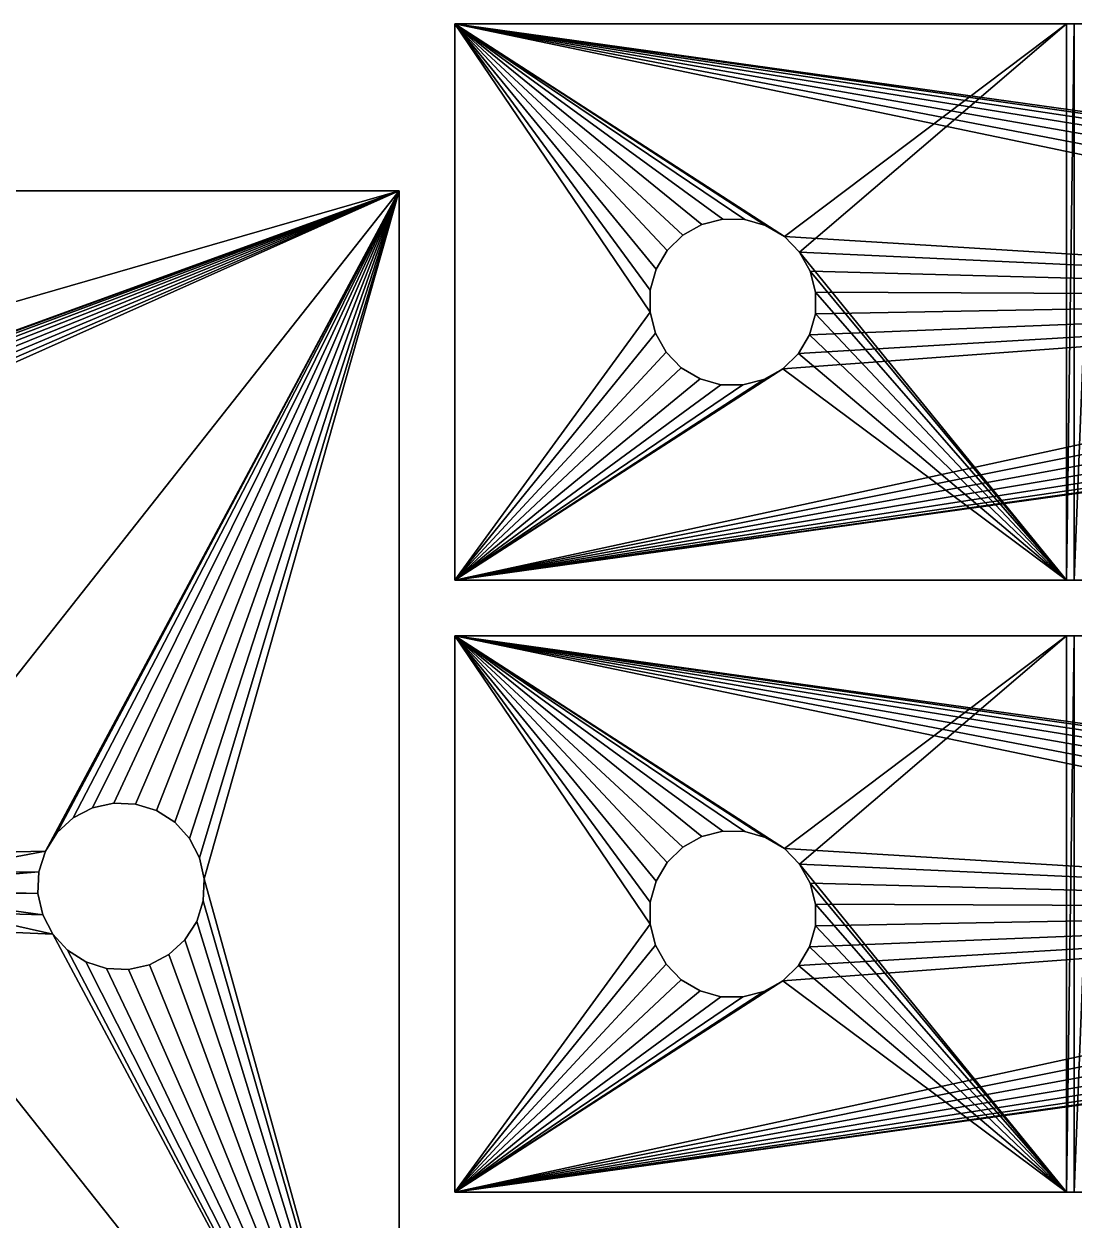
# Model space of a CAD drawing. Header units: metres. Extents: x 0 to 683, y 0 to 667.
# Drawn here: x 172.25 to 191.14, y 388.27 to 409.77 of the extents above; entities that cross this region are included whole.
import ezdxf

# ---------------------------------------------------------------- set-up
doc = ezdxf.new("R2010")
doc.units = ezdxf.units.M

msp = doc.modelspace()

# ---------------------------------------------------------------- meshes
at = {"layer": 'porca'}
mesh = msp.add_polyface(dxfattribs=at)
corners = [(179, 406.769, -10), (144, 406.769, 0), (179, 406.769, 0), (144, 406.769, -10)]
mesh.append_faces([[corners[k] for k in face] for face in [(0, 1, 2), (1, 0, 3)]], dxfattribs={"vtx0": -1})
mesh = msp.add_polyface(dxfattribs=at)
corners = [(144, 406.769, -10), (147.523, 394.532, -10), (144, 381.769, -10), (147.642, 394.905, -10), (147.853, 395.235, -10), (148.142, 395.499, -10), (148.489, 395.679, -10), (179, 406.769, -10), (147.505, 394.14, -10), (148.872, 395.763, -10), (149.263, 395.745, -10), (149.636, 395.627, -10), (149.966, 395.416, -10), (150.23, 395.127, -10), (150.41, 394.779, -10), (150.495, 394.397, -10), (172.64, 394.902, -10), (172.523, 394.529, -10), (172.506, 394.137, -10), (172.851, 395.232, -10), (173.139, 395.497, -10), (173.487, 395.678, -10), (173.869, 395.763, -10), (174.26, 395.746, -10), (174.634, 395.628, -10), (174.964, 395.418, -10), (175.228, 395.129, -10), (175.409, 394.782, -10), (175.494, 394.4, -10), (148.364, 392.91, -10), (179, 381.769, -10), (148.034, 393.121, -10), (147.77, 393.41, -10), (147.59, 393.758, -10), (148.737, 392.792, -10), (149.128, 392.774, -10), (149.511, 392.858, -10), (149.858, 393.038, -10), (150.147, 393.302, -10), (150.358, 393.632, -10), (150.477, 394.006, -10), (172.772, 393.408, -10), (172.591, 393.755, -10), (173.036, 393.119, -10), (173.366, 392.909, -10), (173.74, 392.791, -10), (174.131, 392.774, -10), (174.513, 392.859, -10), (174.861, 393.04, -10), (175.149, 393.305, -10), (175.36, 393.635, -10), (175.477, 394.009, -10)]
mesh.append_faces([[corners[k] for k in face] for face in [(0, 1, 2), (1, 0, 3), (3, 0, 4), (4, 0, 5), (5, 0, 6), (6, 7, 9), (9, 7, 10), (10, 7, 11), (11, 7, 12), (12, 7, 13), (13, 7, 14), (14, 7, 15), (16, 7, 19), (19, 7, 20), (20, 7, 21), (21, 7, 22), (22, 7, 23), (23, 7, 24), (24, 7, 25), (25, 7, 26), (26, 7, 27), (27, 7, 28), (2, 29, 30), (29, 2, 31), (31, 2, 32), (32, 2, 33), (33, 2, 8), (41, 15, 42), (42, 15, 18), (30, 28, 7)]], dxfattribs={"vtx0": -1, "vtx1": -1})
mesh.append_faces([[corners[k] for k in face] for face in [(15, 7, 16), (30, 15, 41)]], dxfattribs={"vtx0": -1, "vtx1": -1, "vtx2": -1})
mesh.append_faces([[corners[k] for k in face] for face in [(6, 0, 7), (2, 1, 8), (15, 16, 17), (15, 17, 18), (30, 29, 34), (30, 34, 35), (30, 35, 36), (30, 36, 37), (30, 37, 38), (30, 38, 39), (30, 39, 40), (30, 40, 15), (30, 41, 43), (30, 43, 44), (30, 44, 45), (30, 45, 46), (30, 46, 47), (30, 47, 48), (30, 48, 49), (30, 49, 50), (30, 50, 51), (30, 51, 28)]], dxfattribs={"vtx0": -1, "vtx2": -1})
mesh = msp.add_polyface(dxfattribs=at)
corners = [(144, 381.769, 0), (147.59, 393.758, 0), (144, 406.769, 0), (147.77, 393.41, 0), (148.034, 393.121, 0), (148.364, 392.91, 0), (157.924, 387.784, 0), (179, 381.769, 0), (147.505, 394.14, 0), (148.737, 392.792, 0), (149.128, 392.774, 0), (149.511, 392.858, 0), (149.858, 393.038, 0), (150.147, 393.302, 0), (150.358, 393.632, 0), (150.477, 394.006, 0), (150.495, 394.397, 0), (154.199, 394.236, 0), (165.374, 387.784, 0), (169.099, 394.236, 0), (172.772, 393.408, 0), (172.591, 393.755, 0), (172.506, 394.137, 0), (173.036, 393.119, 0), (173.366, 392.909, 0), (173.74, 392.791, 0), (174.131, 392.774, 0), (174.513, 392.859, 0), (174.861, 393.04, 0), (175.149, 393.305, 0), (175.36, 393.635, 0), (175.477, 394.009, 0), (175.494, 394.4, 0), (157.924, 400.688, 0), (179, 406.769, 0), (148.142, 395.499, 0), (147.853, 395.235, 0), (147.642, 394.905, 0), (147.523, 394.532, 0), (148.489, 395.679, 0), (148.872, 395.763, 0), (149.263, 395.745, 0), (149.636, 395.627, 0), (149.966, 395.416, 0), (150.23, 395.127, 0), (150.41, 394.779, 0), (165.374, 400.688, 0), (172.64, 394.902, 0), (172.523, 394.529, 0), (172.851, 395.232, 0), (173.139, 395.497, 0), (173.487, 395.678, 0), (173.869, 395.763, 0), (174.26, 395.746, 0), (174.634, 395.628, 0), (174.964, 395.418, 0), (175.228, 395.129, 0), (175.409, 394.782, 0)]
mesh.append_faces([[corners[k] for k in face] for face in [(0, 1, 2), (1, 0, 3), (3, 0, 4), (4, 0, 5), (5, 6, 9), (9, 6, 10), (10, 6, 11), (11, 6, 12), (12, 6, 13), (13, 6, 14), (14, 6, 15), (15, 6, 16), (6, 7, 18), (18, 7, 19), (20, 7, 23), (23, 7, 24), (24, 7, 25), (25, 7, 26), (26, 7, 27), (27, 7, 28), (28, 7, 29), (29, 7, 30), (30, 7, 31), (31, 7, 32), (2, 33, 34), (35, 2, 36), (36, 2, 37), (37, 2, 38), (38, 2, 8), (33, 16, 17), (47, 19, 48), (48, 19, 22), (34, 32, 7)]], dxfattribs={"vtx0": -1, "vtx1": -1})
mesh.append_faces([[corners[k] for k in face] for face in [(5, 0, 6), (19, 7, 20), (33, 2, 35), (34, 19, 47)]], dxfattribs={"vtx0": -1, "vtx1": -1, "vtx2": -1})
mesh.append_faces([[corners[k] for k in face] for face in [(6, 0, 7), (2, 1, 8), (16, 6, 17), (19, 20, 21), (19, 21, 22), (33, 35, 39), (33, 39, 40), (33, 40, 41), (33, 41, 42), (33, 42, 43), (33, 43, 44), (33, 44, 45), (33, 45, 16), (34, 33, 46), (34, 46, 19), (34, 47, 49), (34, 49, 50), (34, 50, 51), (34, 51, 52), (34, 52, 53), (34, 53, 54), (34, 54, 55), (34, 55, 56), (34, 56, 57), (34, 57, 32)]], dxfattribs={"vtx0": -1, "vtx2": -1})
mesh = msp.add_polyface(dxfattribs=at)
corners = [(179, 381.769, 0), (179, 406.769, -10), (179, 406.769, 0), (179, 381.769, -10)]
mesh.append_faces([[corners[k] for k in face] for face in [(0, 1, 2), (1, 0, 3)]], dxfattribs={"vtx0": -1})
mesh = msp.add_polyface(dxfattribs=at)
corners = [(173.139, 395.497, -10), (173.487, 395.678, 0), (173.139, 395.497, 0), (173.487, 395.678, -10)]
mesh.append_faces([[corners[k] for k in face] for face in [(0, 1, 2), (1, 0, 3)]], dxfattribs={"vtx0": -1})
mesh = msp.add_polyface(dxfattribs=at)
corners = [(173.487, 395.678, -10), (173.869, 395.763, 0), (173.487, 395.678, 0), (173.869, 395.763, -10)]
mesh.append_faces([[corners[k] for k in face] for face in [(0, 1, 2), (1, 0, 3)]], dxfattribs={"vtx0": -1})
mesh = msp.add_polyface(dxfattribs=at)
corners = [(173.869, 395.763, -10), (174.26, 395.746, 0), (173.869, 395.763, 0), (174.26, 395.746, -10)]
mesh.append_faces([[corners[k] for k in face] for face in [(0, 1, 2), (1, 0, 3)]], dxfattribs={"vtx0": -1})
mesh = msp.add_polyface(dxfattribs=at)
corners = [(174.26, 395.746, -10), (174.634, 395.628, 0), (174.26, 395.746, 0), (174.634, 395.628, -10)]
mesh.append_faces([[corners[k] for k in face] for face in [(0, 1, 2), (1, 0, 3)]], dxfattribs={"vtx0": -1})
mesh = msp.add_polyface(dxfattribs=at)
corners = [(174.634, 395.628, -10), (174.964, 395.418, 0), (174.634, 395.628, 0), (174.964, 395.418, -10)]
mesh.append_faces([[corners[k] for k in face] for face in [(0, 1, 2), (1, 0, 3)]], dxfattribs={"vtx0": -1})
mesh = msp.add_polyface(dxfattribs=at)
corners = [(172.851, 395.232, -10), (173.139, 395.497, 0), (172.851, 395.232, 0), (173.139, 395.497, -10)]
mesh.append_faces([[corners[k] for k in face] for face in [(0, 1, 2), (1, 0, 3)]], dxfattribs={"vtx0": -1})
mesh = msp.add_polyface(dxfattribs=at)
corners = [(175.228, 395.129, -10), (174.964, 395.418, 0), (174.964, 395.418, -10), (175.228, 395.129, 0)]
mesh.append_faces([[corners[k] for k in face] for face in [(0, 1, 2), (1, 0, 3)]], dxfattribs={"vtx0": -1})
mesh = msp.add_polyface(dxfattribs=at)
corners = [(172.64, 394.902, 0), (172.851, 395.232, -10), (172.851, 395.232, 0), (172.64, 394.902, -10)]
mesh.append_faces([[corners[k] for k in face] for face in [(0, 1, 2), (1, 0, 3)]], dxfattribs={"vtx0": -1})
mesh = msp.add_polyface(dxfattribs=at)
corners = [(175.409, 394.782, -10), (175.228, 395.129, 0), (175.228, 395.129, -10), (175.409, 394.782, 0)]
mesh.append_faces([[corners[k] for k in face] for face in [(0, 1, 2), (1, 0, 3)]], dxfattribs={"vtx0": -1})
mesh = msp.add_polyface(dxfattribs=at)
corners = [(172.523, 394.529, 0), (172.64, 394.902, -10), (172.64, 394.902, 0), (172.523, 394.529, -10)]
mesh.append_faces([[corners[k] for k in face] for face in [(0, 1, 2), (1, 0, 3)]], dxfattribs={"vtx0": -1})
mesh = msp.add_polyface(dxfattribs=at)
corners = [(175.494, 394.4, -10), (175.409, 394.782, 0), (175.409, 394.782, -10), (175.494, 394.4, 0)]
mesh.append_faces([[corners[k] for k in face] for face in [(0, 1, 2), (1, 0, 3)]], dxfattribs={"vtx0": -1})
mesh = msp.add_polyface(dxfattribs=at)
corners = [(172.506, 394.137, 0), (172.523, 394.529, -10), (172.523, 394.529, 0), (172.506, 394.137, -10)]
mesh.append_faces([[corners[k] for k in face] for face in [(0, 1, 2), (1, 0, 3)]], dxfattribs={"vtx0": -1})
mesh = msp.add_polyface(dxfattribs=at)
corners = [(175.477, 394.009, -10), (175.494, 394.4, 0), (175.494, 394.4, -10), (175.477, 394.009, 0)]
mesh.append_faces([[corners[k] for k in face] for face in [(0, 1, 2), (1, 0, 3)]], dxfattribs={"vtx0": -1})
mesh = msp.add_polyface(dxfattribs=at)
corners = [(172.591, 393.755, 0), (172.506, 394.137, -10), (172.506, 394.137, 0), (172.591, 393.755, -10)]
mesh.append_faces([[corners[k] for k in face] for face in [(0, 1, 2), (1, 0, 3)]], dxfattribs={"vtx0": -1})
mesh = msp.add_polyface(dxfattribs=at)
corners = [(175.36, 393.635, -10), (175.477, 394.009, 0), (175.477, 394.009, -10), (175.36, 393.635, 0)]
mesh.append_faces([[corners[k] for k in face] for face in [(0, 1, 2), (1, 0, 3)]], dxfattribs={"vtx0": -1})
mesh = msp.add_polyface(dxfattribs=at)
corners = [(172.772, 393.408, 0), (172.591, 393.755, -10), (172.591, 393.755, 0), (172.772, 393.408, -10)]
mesh.append_faces([[corners[k] for k in face] for face in [(0, 1, 2), (1, 0, 3)]], dxfattribs={"vtx0": -1})
mesh = msp.add_polyface(dxfattribs=at)
corners = [(175.149, 393.305, -10), (175.36, 393.635, 0), (175.36, 393.635, -10), (175.149, 393.305, 0)]
mesh.append_faces([[corners[k] for k in face] for face in [(0, 1, 2), (1, 0, 3)]], dxfattribs={"vtx0": -1})
mesh = msp.add_polyface(dxfattribs=at)
corners = [(173.036, 393.119, 0), (172.772, 393.408, -10), (172.772, 393.408, 0), (173.036, 393.119, -10)]
mesh.append_faces([[corners[k] for k in face] for face in [(0, 1, 2), (1, 0, 3)]], dxfattribs={"vtx0": -1})
mesh = msp.add_polyface(dxfattribs=at)
corners = [(175.149, 393.305, -10), (174.861, 393.04, 0), (175.149, 393.305, 0), (174.861, 393.04, -10)]
mesh.append_faces([[corners[k] for k in face] for face in [(0, 1, 2), (1, 0, 3)]], dxfattribs={"vtx0": -1})
mesh = msp.add_polyface(dxfattribs=at)
corners = [(173.366, 392.909, -10), (173.036, 393.119, 0), (173.366, 392.909, 0), (173.036, 393.119, -10)]
mesh.append_faces([[corners[k] for k in face] for face in [(0, 1, 2), (1, 0, 3)]], dxfattribs={"vtx0": -1})
mesh = msp.add_polyface(dxfattribs=at)
corners = [(174.861, 393.04, -10), (174.513, 392.859, 0), (174.861, 393.04, 0), (174.513, 392.859, -10)]
mesh.append_faces([[corners[k] for k in face] for face in [(0, 1, 2), (1, 0, 3)]], dxfattribs={"vtx0": -1})
mesh = msp.add_polyface(dxfattribs=at)
corners = [(173.74, 392.791, -10), (173.366, 392.909, 0), (173.74, 392.791, 0), (173.366, 392.909, -10)]
mesh.append_faces([[corners[k] for k in face] for face in [(0, 1, 2), (1, 0, 3)]], dxfattribs={"vtx0": -1})
mesh = msp.add_polyface(dxfattribs=at)
corners = [(174.513, 392.859, -10), (174.131, 392.774, 0), (174.513, 392.859, 0), (174.131, 392.774, -10)]
mesh.append_faces([[corners[k] for k in face] for face in [(0, 1, 2), (1, 0, 3)]], dxfattribs={"vtx0": -1})
mesh = msp.add_polyface(dxfattribs=at)
corners = [(174.131, 392.774, -10), (173.74, 392.791, 0), (174.131, 392.774, 0), (173.74, 392.791, -10)]
mesh.append_faces([[corners[k] for k in face] for face in [(0, 1, 2), (1, 0, 3)]], dxfattribs={"vtx0": -1})
at = {"layer": 'X Support bottom'}
mesh = msp.add_polyface(dxfattribs=at)
corners = [(180, 409.769, 0), (210, 409.769, -10), (180, 409.769, -10), (193.965, 409.769, -3.864), (195, 409.769, -4), (193, 409.769, -3.464), (192.172, 409.769, -2.828), (191.536, 409.769, -2), (191.136, 409.769, -1.035), (191, 409.769, 0), (196.035, 409.769, -3.864), (210, 409.769, 0), (197, 409.769, -3.464), (197.828, 409.769, -2.828), (198.464, 409.769, -2), (198.864, 409.769, -1.035), (199, 409.769, 0)]
mesh.append_faces([[corners[k] for k in face] for face in [(0, 1, 2), (8, 0, 9), (11, 15, 16)]], dxfattribs={"vtx0": -1})
mesh.append_faces([[corners[k] for k in face] for face in [(3, 0, 5), (5, 0, 6), (6, 0, 7), (7, 0, 8), (1, 10, 11), (10, 1, 4)]], dxfattribs={"vtx0": -1, "vtx1": -1})
mesh.append_faces([[corners[k] for k in face] for face in [(1, 0, 3)]], dxfattribs={"vtx0": -1, "vtx1": -1, "vtx2": -1})
mesh.append_faces([[corners[k] for k in face] for face in [(1, 3, 4), (11, 10, 12), (11, 12, 13), (11, 13, 14), (11, 14, 15)]], dxfattribs={"vtx0": -1, "vtx2": -1})
mesh = msp.add_polyface(dxfattribs=at)
corners = [(180, 399.769, -10), (180, 409.769, 0), (180, 409.769, -10), (180, 399.769, 0)]
mesh.append_faces([[corners[k] for k in face] for face in [(0, 1, 2), (1, 0, 3)]], dxfattribs={"vtx0": -1})
mesh = msp.add_polyface(dxfattribs=at)
corners = [(210, 399.769, -10), (206.419, 404.282, -10), (206.496, 404.665, -10), (206.244, 403.931, -10), (205.985, 403.637, -10), (205.659, 403.421, -10), (205.288, 403.296, -10), (180, 399.769, -10), (204.897, 403.272, -10), (204.513, 403.35, -10), (204.162, 403.524, -10), (203.869, 403.783, -10), (203.652, 404.11, -10), (203.528, 404.481, -10), (203.504, 404.872, -10), (185.899, 403.568, -10), (186.179, 403.842, -10), (186.379, 404.179, -10), (186.485, 404.556, -10), (186.489, 404.947, -10), (185.558, 403.376, -10), (185.179, 403.279, -10), (184.787, 403.284, -10), (184.41, 403.389, -10), (184.073, 403.589, -10), (183.8, 403.869, -10), (183.608, 404.21, -10), (183.511, 404.59, -10), (210, 409.769, -10), (205.103, 406.265, -10), (180, 409.769, -10), (205.487, 406.187, -10), (205.838, 406.013, -10), (206.131, 405.754, -10), (206.348, 405.427, -10), (206.472, 405.056, -10), (204.712, 406.241, -10), (204.341, 406.116, -10), (204.015, 405.9, -10), (203.756, 405.606, -10), (203.581, 405.255, -10), (185.927, 405.948, -10), (186.2, 405.668, -10), (186.392, 405.327, -10), (185.59, 406.148, -10), (185.213, 406.253, -10), (184.821, 406.258, -10), (184.442, 406.161, -10), (184.101, 405.969, -10), (183.821, 405.695, -10), (183.621, 405.358, -10), (183.515, 404.981, -10)]
mesh.append_faces([[corners[k] for k in face] for face in [(1, 0, 3), (3, 0, 4), (4, 0, 5), (5, 0, 6), (6, 7, 8), (8, 7, 9), (9, 7, 10), (10, 7, 11), (11, 7, 12), (12, 7, 13), (13, 7, 14), (15, 7, 20), (20, 7, 21), (21, 7, 22), (22, 7, 23), (23, 7, 24), (24, 7, 25), (25, 7, 26), (26, 7, 27), (28, 29, 30), (29, 28, 31), (31, 28, 32), (32, 28, 33), (33, 28, 34), (34, 0, 35), (35, 0, 2), (41, 14, 42), (42, 14, 43), (43, 14, 19), (30, 27, 7)]], dxfattribs={"vtx0": -1, "vtx1": -1})
mesh.append_faces([[corners[k] for k in face] for face in [(14, 7, 15), (30, 14, 41)]], dxfattribs={"vtx0": -1, "vtx1": -1, "vtx2": -1})
mesh.append_faces([[corners[k] for k in face] for face in [(0, 1, 2), (6, 0, 7), (14, 15, 16), (14, 16, 17), (14, 17, 18), (14, 18, 19), (34, 28, 0), (30, 29, 36), (30, 36, 37), (30, 37, 38), (30, 38, 39), (30, 39, 40), (30, 40, 14), (30, 41, 44), (30, 44, 45), (30, 45, 46), (30, 46, 47), (30, 47, 48), (30, 48, 49), (30, 49, 50), (30, 50, 51), (30, 51, 27)]], dxfattribs={"vtx0": -1, "vtx2": -1})
mesh = msp.add_polyface(dxfattribs=at)
corners = [(191, 409.769, 0), (186.2, 405.668, 0), (191, 399.769, 0), (185.927, 405.948, 0), (180, 409.769, 0), (186.392, 405.327, 0), (186.489, 404.947, 0), (185.59, 406.148, 0), (185.213, 406.253, 0), (184.821, 406.258, 0), (184.442, 406.161, 0), (184.101, 405.969, 0), (183.821, 405.695, 0), (183.621, 405.358, 0), (183.515, 404.981, 0), (183.511, 404.59, 0), (185.899, 403.568, 0), (180, 399.769, 0), (186.179, 403.842, 0), (186.379, 404.179, 0), (186.485, 404.556, 0), (185.558, 403.376, 0), (185.179, 403.279, 0), (184.787, 403.284, 0), (184.41, 403.389, 0), (184.073, 403.589, 0), (183.8, 403.869, 0), (183.608, 404.21, 0)]
mesh.append_faces([[corners[k] for k in face] for face in [(0, 1, 2), (1, 0, 3), (3, 4, 7), (7, 4, 8), (8, 4, 9), (9, 4, 10), (10, 4, 11), (11, 4, 12), (12, 4, 13), (13, 4, 14), (14, 4, 15), (2, 16, 17), (16, 2, 18), (18, 2, 19), (19, 2, 20), (20, 2, 6), (17, 15, 4)]], dxfattribs={"vtx0": -1, "vtx1": -1})
mesh.append_faces([[corners[k] for k in face] for face in [(3, 0, 4), (2, 1, 5), (2, 5, 6), (17, 16, 21), (17, 21, 22), (17, 22, 23), (17, 23, 24), (17, 24, 25), (17, 25, 26), (17, 26, 27), (17, 27, 15)]], dxfattribs={"vtx0": -1, "vtx2": -1})
mesh = msp.add_polyface(dxfattribs=at)
corners = [(191, 399.769, 0), (191.136, 409.769, -1.035), (191, 409.769, 0), (191.136, 399.769, -1.035)]
mesh.append_faces([[corners[k] for k in face] for face in [(0, 1, 2), (1, 0, 3)]], dxfattribs={"vtx0": -1})
mesh = msp.add_polyface(dxfattribs=at)
corners = [(191.136, 399.769, -1.035), (191.536, 409.769, -2), (191.136, 409.769, -1.035), (191.536, 399.769, -2)]
mesh.append_faces([[corners[k] for k in face] for face in [(0, 1, 2), (1, 0, 3)]], dxfattribs={"vtx0": -1})
mesh = msp.add_polyface(dxfattribs=at)
corners = [(184.442, 406.161, 0), (184.101, 405.969, -10), (184.442, 406.161, -10), (184.101, 405.969, 0)]
mesh.append_faces([[corners[k] for k in face] for face in [(0, 1, 2), (1, 0, 3)]], dxfattribs={"vtx0": -1})
mesh = msp.add_polyface(dxfattribs=at)
corners = [(184.821, 406.258, 0), (184.442, 406.161, -10), (184.821, 406.258, -10), (184.442, 406.161, 0)]
mesh.append_faces([[corners[k] for k in face] for face in [(0, 1, 2), (1, 0, 3)]], dxfattribs={"vtx0": -1})
mesh = msp.add_polyface(dxfattribs=at)
corners = [(185.213, 406.253, 0), (184.821, 406.258, -10), (185.213, 406.253, -10), (184.821, 406.258, 0)]
mesh.append_faces([[corners[k] for k in face] for face in [(0, 1, 2), (1, 0, 3)]], dxfattribs={"vtx0": -1})
mesh = msp.add_polyface(dxfattribs=at)
corners = [(185.59, 406.148, 0), (185.213, 406.253, -10), (185.59, 406.148, -10), (185.213, 406.253, 0)]
mesh.append_faces([[corners[k] for k in face] for face in [(0, 1, 2), (1, 0, 3)]], dxfattribs={"vtx0": -1})
mesh = msp.add_polyface(dxfattribs=at)
corners = [(185.927, 405.948, 0), (185.59, 406.148, -10), (185.927, 405.948, -10), (185.59, 406.148, 0)]
mesh.append_faces([[corners[k] for k in face] for face in [(0, 1, 2), (1, 0, 3)]], dxfattribs={"vtx0": -1})
mesh = msp.add_polyface(dxfattribs=at)
corners = [(184.101, 405.969, 0), (183.821, 405.695, -10), (184.101, 405.969, -10), (183.821, 405.695, 0)]
mesh.append_faces([[corners[k] for k in face] for face in [(0, 1, 2), (1, 0, 3)]], dxfattribs={"vtx0": -1})
mesh = msp.add_polyface(dxfattribs=at)
corners = [(186.2, 405.668, -10), (185.927, 405.948, 0), (185.927, 405.948, -10), (186.2, 405.668, 0)]
mesh.append_faces([[corners[k] for k in face] for face in [(0, 1, 2), (1, 0, 3)]], dxfattribs={"vtx0": -1})
mesh = msp.add_polyface(dxfattribs=at)
corners = [(183.621, 405.358, 0), (183.821, 405.695, -10), (183.821, 405.695, 0), (183.621, 405.358, -10)]
mesh.append_faces([[corners[k] for k in face] for face in [(0, 1, 2), (1, 0, 3)]], dxfattribs={"vtx0": -1})
mesh = msp.add_polyface(dxfattribs=at)
corners = [(186.392, 405.327, -10), (186.2, 405.668, 0), (186.2, 405.668, -10), (186.392, 405.327, 0)]
mesh.append_faces([[corners[k] for k in face] for face in [(0, 1, 2), (1, 0, 3)]], dxfattribs={"vtx0": -1})
mesh = msp.add_polyface(dxfattribs=at)
corners = [(183.515, 404.981, 0), (183.621, 405.358, -10), (183.621, 405.358, 0), (183.515, 404.981, -10)]
mesh.append_faces([[corners[k] for k in face] for face in [(0, 1, 2), (1, 0, 3)]], dxfattribs={"vtx0": -1})
mesh = msp.add_polyface(dxfattribs=at)
corners = [(186.489, 404.947, -10), (186.392, 405.327, 0), (186.392, 405.327, -10), (186.489, 404.947, 0)]
mesh.append_faces([[corners[k] for k in face] for face in [(0, 1, 2), (1, 0, 3)]], dxfattribs={"vtx0": -1})
mesh = msp.add_polyface(dxfattribs=at)
corners = [(183.511, 404.59, 0), (183.515, 404.981, -10), (183.515, 404.981, 0), (183.511, 404.59, -10)]
mesh.append_faces([[corners[k] for k in face] for face in [(0, 1, 2), (1, 0, 3)]], dxfattribs={"vtx0": -1})
mesh = msp.add_polyface(dxfattribs=at)
corners = [(186.485, 404.556, -10), (186.489, 404.947, 0), (186.489, 404.947, -10), (186.485, 404.556, 0)]
mesh.append_faces([[corners[k] for k in face] for face in [(0, 1, 2), (1, 0, 3)]], dxfattribs={"vtx0": -1})
mesh = msp.add_polyface(dxfattribs=at)
corners = [(183.608, 404.21, 0), (183.511, 404.59, -10), (183.511, 404.59, 0), (183.608, 404.21, -10)]
mesh.append_faces([[corners[k] for k in face] for face in [(0, 1, 2), (1, 0, 3)]], dxfattribs={"vtx0": -1})
mesh = msp.add_polyface(dxfattribs=at)
corners = [(186.379, 404.179, -10), (186.485, 404.556, 0), (186.485, 404.556, -10), (186.379, 404.179, 0)]
mesh.append_faces([[corners[k] for k in face] for face in [(0, 1, 2), (1, 0, 3)]], dxfattribs={"vtx0": -1})
mesh = msp.add_polyface(dxfattribs=at)
corners = [(183.8, 403.869, 0), (183.608, 404.21, -10), (183.608, 404.21, 0), (183.8, 403.869, -10)]
mesh.append_faces([[corners[k] for k in face] for face in [(0, 1, 2), (1, 0, 3)]], dxfattribs={"vtx0": -1})
mesh = msp.add_polyface(dxfattribs=at)
corners = [(186.179, 403.842, -10), (186.379, 404.179, 0), (186.379, 404.179, -10), (186.179, 403.842, 0)]
mesh.append_faces([[corners[k] for k in face] for face in [(0, 1, 2), (1, 0, 3)]], dxfattribs={"vtx0": -1})
mesh = msp.add_polyface(dxfattribs=at)
corners = [(184.073, 403.589, 0), (183.8, 403.869, -10), (183.8, 403.869, 0), (184.073, 403.589, -10)]
mesh.append_faces([[corners[k] for k in face] for face in [(0, 1, 2), (1, 0, 3)]], dxfattribs={"vtx0": -1})
mesh = msp.add_polyface(dxfattribs=at)
corners = [(185.899, 403.568, 0), (186.179, 403.842, -10), (185.899, 403.568, -10), (186.179, 403.842, 0)]
mesh.append_faces([[corners[k] for k in face] for face in [(0, 1, 2), (1, 0, 3)]], dxfattribs={"vtx0": -1})
mesh = msp.add_polyface(dxfattribs=at)
corners = [(184.073, 403.589, 0), (184.41, 403.389, -10), (184.073, 403.589, -10), (184.41, 403.389, 0)]
mesh.append_faces([[corners[k] for k in face] for face in [(0, 1, 2), (1, 0, 3)]], dxfattribs={"vtx0": -1})
mesh = msp.add_polyface(dxfattribs=at)
corners = [(185.558, 403.376, 0), (185.899, 403.568, -10), (185.558, 403.376, -10), (185.899, 403.568, 0)]
mesh.append_faces([[corners[k] for k in face] for face in [(0, 1, 2), (1, 0, 3)]], dxfattribs={"vtx0": -1})
mesh = msp.add_polyface(dxfattribs=at)
corners = [(184.41, 403.389, 0), (184.787, 403.284, -10), (184.41, 403.389, -10), (184.787, 403.284, 0)]
mesh.append_faces([[corners[k] for k in face] for face in [(0, 1, 2), (1, 0, 3)]], dxfattribs={"vtx0": -1})
mesh = msp.add_polyface(dxfattribs=at)
corners = [(185.179, 403.279, 0), (185.558, 403.376, -10), (185.179, 403.279, -10), (185.558, 403.376, 0)]
mesh.append_faces([[corners[k] for k in face] for face in [(0, 1, 2), (1, 0, 3)]], dxfattribs={"vtx0": -1})
mesh = msp.add_polyface(dxfattribs=at)
corners = [(184.787, 403.284, 0), (185.179, 403.279, -10), (184.787, 403.284, -10), (185.179, 403.279, 0)]
mesh.append_faces([[corners[k] for k in face] for face in [(0, 1, 2), (1, 0, 3)]], dxfattribs={"vtx0": -1})
mesh = msp.add_polyface(dxfattribs=at)
corners = [(210, 399.769, 0), (180, 399.769, -10), (210, 399.769, -10), (196.035, 399.769, -3.864), (195, 399.769, -4), (197, 399.769, -3.464), (197.828, 399.769, -2.828), (198.464, 399.769, -2), (198.864, 399.769, -1.035), (199, 399.769, 0), (193.965, 399.769, -3.864), (180, 399.769, 0), (193, 399.769, -3.464), (192.172, 399.769, -2.828), (191.536, 399.769, -2), (191.136, 399.769, -1.035), (191, 399.769, 0)]
mesh.append_faces([[corners[k] for k in face] for face in [(0, 1, 2), (8, 0, 9), (11, 15, 16)]], dxfattribs={"vtx0": -1})
mesh.append_faces([[corners[k] for k in face] for face in [(3, 0, 5), (5, 0, 6), (6, 0, 7), (7, 0, 8), (1, 10, 11), (10, 1, 4)]], dxfattribs={"vtx0": -1, "vtx1": -1})
mesh.append_faces([[corners[k] for k in face] for face in [(1, 0, 3)]], dxfattribs={"vtx0": -1, "vtx1": -1, "vtx2": -1})
mesh.append_faces([[corners[k] for k in face] for face in [(1, 3, 4), (11, 10, 12), (11, 12, 13), (11, 13, 14), (11, 14, 15)]], dxfattribs={"vtx0": -1, "vtx2": -1})
mesh = msp.add_polyface(dxfattribs=at)
corners = [(180, 398.769, 0), (210, 398.769, -10), (180, 398.769, -10), (193.965, 398.769, -3.864), (195, 398.769, -4), (193, 398.769, -3.464), (192.172, 398.769, -2.828), (191.536, 398.769, -2), (191.136, 398.769, -1.035), (191, 398.769, 0), (196.035, 398.769, -3.864), (210, 398.769, 0), (197, 398.769, -3.464), (197.828, 398.769, -2.828), (198.464, 398.769, -2), (198.864, 398.769, -1.035), (199, 398.769, 0)]
mesh.append_faces([[corners[k] for k in face] for face in [(0, 1, 2), (8, 0, 9), (11, 15, 16)]], dxfattribs={"vtx0": -1})
mesh.append_faces([[corners[k] for k in face] for face in [(3, 0, 5), (5, 0, 6), (6, 0, 7), (7, 0, 8), (1, 10, 11), (10, 1, 4)]], dxfattribs={"vtx0": -1, "vtx1": -1})
mesh.append_faces([[corners[k] for k in face] for face in [(1, 0, 3)]], dxfattribs={"vtx0": -1, "vtx1": -1, "vtx2": -1})
mesh.append_faces([[corners[k] for k in face] for face in [(1, 3, 4), (11, 10, 12), (11, 12, 13), (11, 13, 14), (11, 14, 15)]], dxfattribs={"vtx0": -1, "vtx2": -1})
mesh = msp.add_polyface(dxfattribs=at)
corners = [(180, 388.769, -10), (180, 398.769, 0), (180, 398.769, -10), (180, 388.769, 0)]
mesh.append_faces([[corners[k] for k in face] for face in [(0, 1, 2), (1, 0, 3)]], dxfattribs={"vtx0": -1})
mesh = msp.add_polyface(dxfattribs=at)
corners = [(210, 388.769, -10), (206.419, 393.282, -10), (206.496, 393.665, -10), (206.244, 392.931, -10), (205.985, 392.637, -10), (205.659, 392.421, -10), (205.288, 392.296, -10), (180, 388.769, -10), (204.897, 392.272, -10), (204.513, 392.35, -10), (204.162, 392.524, -10), (203.869, 392.783, -10), (203.652, 393.11, -10), (203.528, 393.481, -10), (203.504, 393.872, -10), (185.899, 392.568, -10), (186.179, 392.842, -10), (186.379, 393.179, -10), (186.485, 393.556, -10), (186.489, 393.947, -10), (185.558, 392.376, -10), (185.179, 392.279, -10), (184.787, 392.284, -10), (184.41, 392.389, -10), (184.073, 392.589, -10), (183.8, 392.869, -10), (183.608, 393.21, -10), (183.511, 393.59, -10), (210, 398.769, -10), (205.103, 395.265, -10), (180, 398.769, -10), (205.487, 395.187, -10), (205.838, 395.013, -10), (206.131, 394.754, -10), (206.348, 394.427, -10), (206.472, 394.056, -10), (204.712, 395.241, -10), (204.341, 395.116, -10), (204.015, 394.9, -10), (203.756, 394.606, -10), (203.581, 394.255, -10), (185.927, 394.948, -10), (186.2, 394.668, -10), (186.392, 394.327, -10), (185.59, 395.148, -10), (185.213, 395.253, -10), (184.821, 395.258, -10), (184.442, 395.161, -10), (184.101, 394.969, -10), (183.821, 394.695, -10), (183.621, 394.358, -10), (183.515, 393.981, -10)]
mesh.append_faces([[corners[k] for k in face] for face in [(1, 0, 3), (3, 0, 4), (4, 0, 5), (5, 0, 6), (6, 7, 8), (8, 7, 9), (9, 7, 10), (10, 7, 11), (11, 7, 12), (12, 7, 13), (13, 7, 14), (15, 7, 20), (20, 7, 21), (21, 7, 22), (22, 7, 23), (23, 7, 24), (24, 7, 25), (25, 7, 26), (26, 7, 27), (28, 29, 30), (29, 28, 31), (31, 28, 32), (32, 28, 33), (33, 28, 34), (34, 0, 35), (35, 0, 2), (41, 14, 42), (42, 14, 43), (43, 14, 19), (30, 27, 7)]], dxfattribs={"vtx0": -1, "vtx1": -1})
mesh.append_faces([[corners[k] for k in face] for face in [(14, 7, 15), (30, 14, 41)]], dxfattribs={"vtx0": -1, "vtx1": -1, "vtx2": -1})
mesh.append_faces([[corners[k] for k in face] for face in [(0, 1, 2), (6, 0, 7), (14, 15, 16), (14, 16, 17), (14, 17, 18), (14, 18, 19), (34, 28, 0), (30, 29, 36), (30, 36, 37), (30, 37, 38), (30, 38, 39), (30, 39, 40), (30, 40, 14), (30, 41, 44), (30, 44, 45), (30, 45, 46), (30, 46, 47), (30, 47, 48), (30, 48, 49), (30, 49, 50), (30, 50, 51), (30, 51, 27)]], dxfattribs={"vtx0": -1, "vtx2": -1})
mesh = msp.add_polyface(dxfattribs=at)
corners = [(191, 398.769, 0), (186.2, 394.668, 0), (191, 388.769, 0), (185.927, 394.948, 0), (180, 398.769, 0), (186.392, 394.327, 0), (186.489, 393.947, 0), (185.59, 395.148, 0), (185.213, 395.253, 0), (184.821, 395.258, 0), (184.442, 395.161, 0), (184.101, 394.969, 0), (183.821, 394.695, 0), (183.621, 394.358, 0), (183.515, 393.981, 0), (183.511, 393.59, 0), (185.899, 392.568, 0), (180, 388.769, 0), (186.179, 392.842, 0), (186.379, 393.179, 0), (186.485, 393.556, 0), (185.558, 392.376, 0), (185.179, 392.279, 0), (184.787, 392.284, 0), (184.41, 392.389, 0), (184.073, 392.589, 0), (183.8, 392.869, 0), (183.608, 393.21, 0)]
mesh.append_faces([[corners[k] for k in face] for face in [(0, 1, 2), (1, 0, 3), (3, 4, 7), (7, 4, 8), (8, 4, 9), (9, 4, 10), (10, 4, 11), (11, 4, 12), (12, 4, 13), (13, 4, 14), (14, 4, 15), (2, 16, 17), (16, 2, 18), (18, 2, 19), (19, 2, 20), (20, 2, 6), (17, 15, 4)]], dxfattribs={"vtx0": -1, "vtx1": -1})
mesh.append_faces([[corners[k] for k in face] for face in [(3, 0, 4), (2, 1, 5), (2, 5, 6), (17, 16, 21), (17, 21, 22), (17, 22, 23), (17, 23, 24), (17, 24, 25), (17, 25, 26), (17, 26, 27), (17, 27, 15)]], dxfattribs={"vtx0": -1, "vtx2": -1})
mesh = msp.add_polyface(dxfattribs=at)
corners = [(191, 388.769, 0), (191.136, 398.769, -1.035), (191, 398.769, 0), (191.136, 388.769, -1.035)]
mesh.append_faces([[corners[k] for k in face] for face in [(0, 1, 2), (1, 0, 3)]], dxfattribs={"vtx0": -1})
mesh = msp.add_polyface(dxfattribs=at)
corners = [(191.136, 388.769, -1.035), (191.536, 398.769, -2), (191.136, 398.769, -1.035), (191.536, 388.769, -2)]
mesh.append_faces([[corners[k] for k in face] for face in [(0, 1, 2), (1, 0, 3)]], dxfattribs={"vtx0": -1})
mesh = msp.add_polyface(dxfattribs=at)
corners = [(184.821, 395.258, 0), (184.442, 395.161, -10), (184.821, 395.258, -10), (184.442, 395.161, 0)]
mesh.append_faces([[corners[k] for k in face] for face in [(0, 1, 2), (1, 0, 3)]], dxfattribs={"vtx0": -1})
mesh = msp.add_polyface(dxfattribs=at)
corners = [(185.213, 395.253, 0), (184.821, 395.258, -10), (185.213, 395.253, -10), (184.821, 395.258, 0)]
mesh.append_faces([[corners[k] for k in face] for face in [(0, 1, 2), (1, 0, 3)]], dxfattribs={"vtx0": -1})
mesh = msp.add_polyface(dxfattribs=at)
corners = [(185.59, 395.148, 0), (185.213, 395.253, -10), (185.59, 395.148, -10), (185.213, 395.253, 0)]
mesh.append_faces([[corners[k] for k in face] for face in [(0, 1, 2), (1, 0, 3)]], dxfattribs={"vtx0": -1})
mesh = msp.add_polyface(dxfattribs=at)
corners = [(184.101, 394.969, 0), (183.821, 394.695, -10), (184.101, 394.969, -10), (183.821, 394.695, 0)]
mesh.append_faces([[corners[k] for k in face] for face in [(0, 1, 2), (1, 0, 3)]], dxfattribs={"vtx0": -1})
mesh = msp.add_polyface(dxfattribs=at)
corners = [(184.442, 395.161, 0), (184.101, 394.969, -10), (184.442, 395.161, -10), (184.101, 394.969, 0)]
mesh.append_faces([[corners[k] for k in face] for face in [(0, 1, 2), (1, 0, 3)]], dxfattribs={"vtx0": -1})
mesh = msp.add_polyface(dxfattribs=at)
corners = [(185.927, 394.948, 0), (185.59, 395.148, -10), (185.927, 394.948, -10), (185.59, 395.148, 0)]
mesh.append_faces([[corners[k] for k in face] for face in [(0, 1, 2), (1, 0, 3)]], dxfattribs={"vtx0": -1})
mesh = msp.add_polyface(dxfattribs=at)
corners = [(186.2, 394.668, -10), (185.927, 394.948, 0), (185.927, 394.948, -10), (186.2, 394.668, 0)]
mesh.append_faces([[corners[k] for k in face] for face in [(0, 1, 2), (1, 0, 3)]], dxfattribs={"vtx0": -1})
mesh = msp.add_polyface(dxfattribs=at)
corners = [(183.621, 394.358, 0), (183.821, 394.695, -10), (183.821, 394.695, 0), (183.621, 394.358, -10)]
mesh.append_faces([[corners[k] for k in face] for face in [(0, 1, 2), (1, 0, 3)]], dxfattribs={"vtx0": -1})
mesh = msp.add_polyface(dxfattribs=at)
corners = [(186.392, 394.327, -10), (186.2, 394.668, 0), (186.2, 394.668, -10), (186.392, 394.327, 0)]
mesh.append_faces([[corners[k] for k in face] for face in [(0, 1, 2), (1, 0, 3)]], dxfattribs={"vtx0": -1})
mesh = msp.add_polyface(dxfattribs=at)
corners = [(183.515, 393.981, 0), (183.621, 394.358, -10), (183.621, 394.358, 0), (183.515, 393.981, -10)]
mesh.append_faces([[corners[k] for k in face] for face in [(0, 1, 2), (1, 0, 3)]], dxfattribs={"vtx0": -1})
mesh = msp.add_polyface(dxfattribs=at)
corners = [(186.489, 393.947, -10), (186.392, 394.327, 0), (186.392, 394.327, -10), (186.489, 393.947, 0)]
mesh.append_faces([[corners[k] for k in face] for face in [(0, 1, 2), (1, 0, 3)]], dxfattribs={"vtx0": -1})
mesh = msp.add_polyface(dxfattribs=at)
corners = [(183.511, 393.59, 0), (183.515, 393.981, -10), (183.515, 393.981, 0), (183.511, 393.59, -10)]
mesh.append_faces([[corners[k] for k in face] for face in [(0, 1, 2), (1, 0, 3)]], dxfattribs={"vtx0": -1})
mesh = msp.add_polyface(dxfattribs=at)
corners = [(186.485, 393.556, -10), (186.489, 393.947, 0), (186.489, 393.947, -10), (186.485, 393.556, 0)]
mesh.append_faces([[corners[k] for k in face] for face in [(0, 1, 2), (1, 0, 3)]], dxfattribs={"vtx0": -1})
mesh = msp.add_polyface(dxfattribs=at)
corners = [(183.608, 393.21, 0), (183.511, 393.59, -10), (183.511, 393.59, 0), (183.608, 393.21, -10)]
mesh.append_faces([[corners[k] for k in face] for face in [(0, 1, 2), (1, 0, 3)]], dxfattribs={"vtx0": -1})
mesh = msp.add_polyface(dxfattribs=at)
corners = [(186.379, 393.179, -10), (186.485, 393.556, 0), (186.485, 393.556, -10), (186.379, 393.179, 0)]
mesh.append_faces([[corners[k] for k in face] for face in [(0, 1, 2), (1, 0, 3)]], dxfattribs={"vtx0": -1})
mesh = msp.add_polyface(dxfattribs=at)
corners = [(183.8, 392.869, 0), (183.608, 393.21, -10), (183.608, 393.21, 0), (183.8, 392.869, -10)]
mesh.append_faces([[corners[k] for k in face] for face in [(0, 1, 2), (1, 0, 3)]], dxfattribs={"vtx0": -1})
mesh = msp.add_polyface(dxfattribs=at)
corners = [(186.179, 392.842, -10), (186.379, 393.179, 0), (186.379, 393.179, -10), (186.179, 392.842, 0)]
mesh.append_faces([[corners[k] for k in face] for face in [(0, 1, 2), (1, 0, 3)]], dxfattribs={"vtx0": -1})
mesh = msp.add_polyface(dxfattribs=at)
corners = [(184.073, 392.589, 0), (183.8, 392.869, -10), (183.8, 392.869, 0), (184.073, 392.589, -10)]
mesh.append_faces([[corners[k] for k in face] for face in [(0, 1, 2), (1, 0, 3)]], dxfattribs={"vtx0": -1})
mesh = msp.add_polyface(dxfattribs=at)
corners = [(185.899, 392.568, 0), (186.179, 392.842, -10), (185.899, 392.568, -10), (186.179, 392.842, 0)]
mesh.append_faces([[corners[k] for k in face] for face in [(0, 1, 2), (1, 0, 3)]], dxfattribs={"vtx0": -1})
mesh = msp.add_polyface(dxfattribs=at)
corners = [(184.073, 392.589, 0), (184.41, 392.389, -10), (184.073, 392.589, -10), (184.41, 392.389, 0)]
mesh.append_faces([[corners[k] for k in face] for face in [(0, 1, 2), (1, 0, 3)]], dxfattribs={"vtx0": -1})
mesh = msp.add_polyface(dxfattribs=at)
corners = [(184.41, 392.389, 0), (184.787, 392.284, -10), (184.41, 392.389, -10), (184.787, 392.284, 0)]
mesh.append_faces([[corners[k] for k in face] for face in [(0, 1, 2), (1, 0, 3)]], dxfattribs={"vtx0": -1})
mesh = msp.add_polyface(dxfattribs=at)
corners = [(185.179, 392.279, 0), (185.558, 392.376, -10), (185.179, 392.279, -10), (185.558, 392.376, 0)]
mesh.append_faces([[corners[k] for k in face] for face in [(0, 1, 2), (1, 0, 3)]], dxfattribs={"vtx0": -1})
mesh = msp.add_polyface(dxfattribs=at)
corners = [(185.558, 392.376, 0), (185.899, 392.568, -10), (185.558, 392.376, -10), (185.899, 392.568, 0)]
mesh.append_faces([[corners[k] for k in face] for face in [(0, 1, 2), (1, 0, 3)]], dxfattribs={"vtx0": -1})
mesh = msp.add_polyface(dxfattribs=at)
corners = [(184.787, 392.284, 0), (185.179, 392.279, -10), (184.787, 392.284, -10), (185.179, 392.279, 0)]
mesh.append_faces([[corners[k] for k in face] for face in [(0, 1, 2), (1, 0, 3)]], dxfattribs={"vtx0": -1})
mesh = msp.add_polyface(dxfattribs=at)
corners = [(210, 388.769, 0), (180, 388.769, -10), (210, 388.769, -10), (196.035, 388.769, -3.864), (195, 388.769, -4), (197, 388.769, -3.464), (197.828, 388.769, -2.828), (198.464, 388.769, -2), (198.864, 388.769, -1.035), (199, 388.769, 0), (193.965, 388.769, -3.864), (180, 388.769, 0), (193, 388.769, -3.464), (192.172, 388.769, -2.828), (191.536, 388.769, -2), (191.136, 388.769, -1.035), (191, 388.769, 0)]
mesh.append_faces([[corners[k] for k in face] for face in [(0, 1, 2), (8, 0, 9), (11, 15, 16)]], dxfattribs={"vtx0": -1})
mesh.append_faces([[corners[k] for k in face] for face in [(3, 0, 5), (5, 0, 6), (6, 0, 7), (7, 0, 8), (1, 10, 11), (10, 1, 4)]], dxfattribs={"vtx0": -1, "vtx1": -1})
mesh.append_faces([[corners[k] for k in face] for face in [(1, 0, 3)]], dxfattribs={"vtx0": -1, "vtx1": -1, "vtx2": -1})
mesh.append_faces([[corners[k] for k in face] for face in [(1, 3, 4), (11, 10, 12), (11, 12, 13), (11, 13, 14), (11, 14, 15)]], dxfattribs={"vtx0": -1, "vtx2": -1})

doc.saveas('drawing.dxf')
